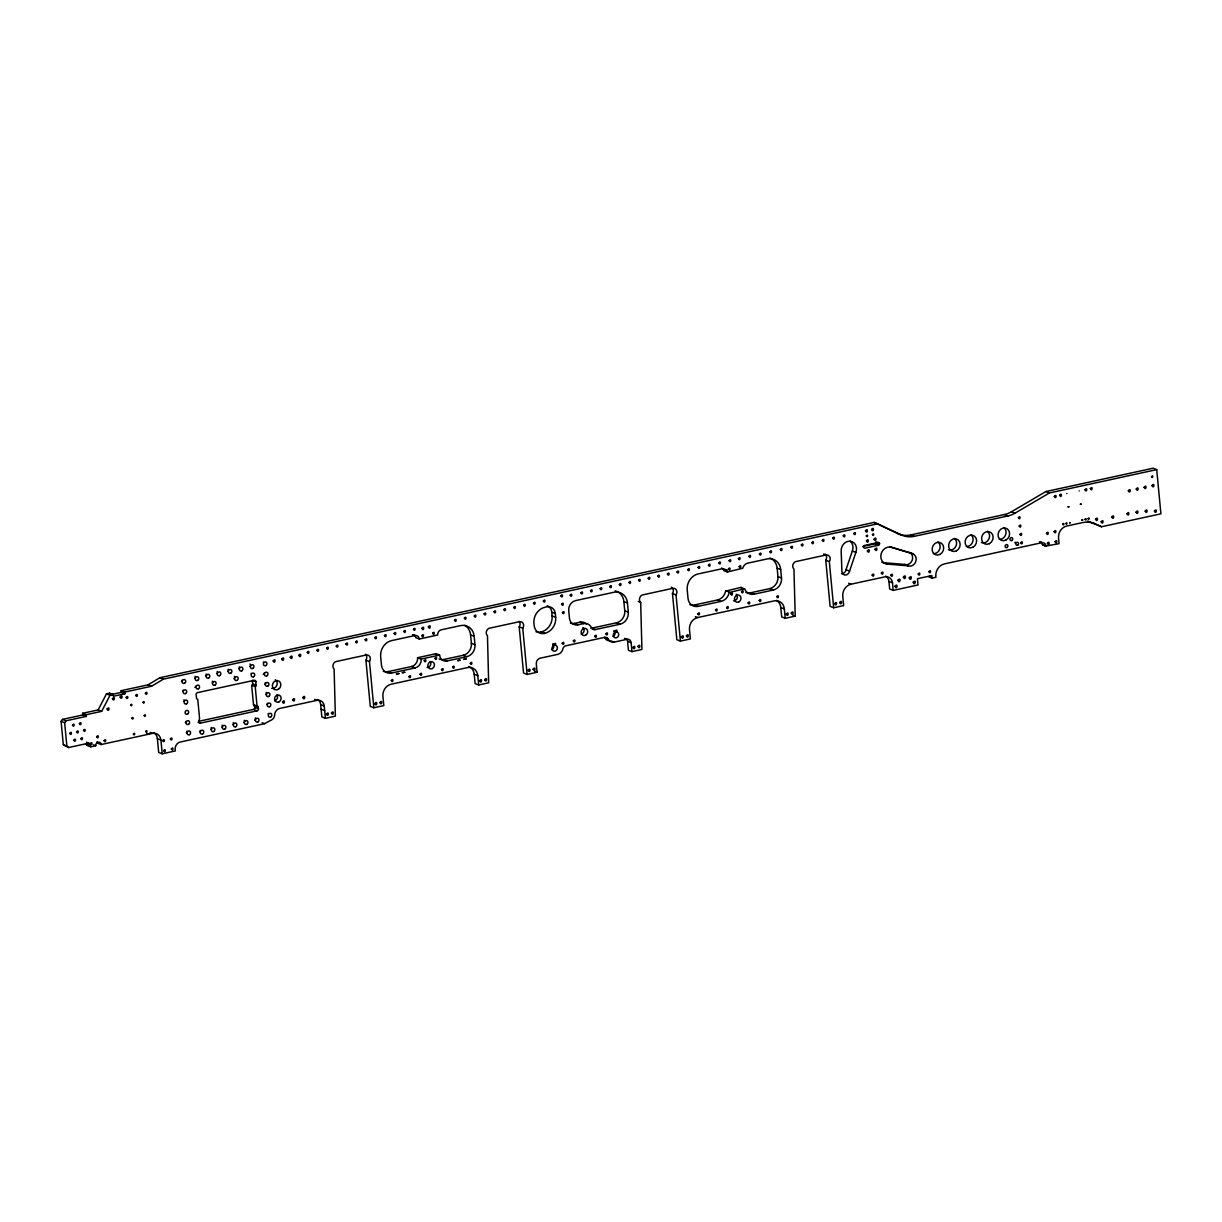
<?xml version="1.0" encoding="UTF-8"?>
<svg xmlns="http://www.w3.org/2000/svg" width="1222" height="1222" viewBox="0 0 1222 1222"><rect width="100%" height="100%" fill="white"/><g stroke="black" fill="none" stroke-linecap="round" stroke-linejoin="round"><path stroke-width="1.5" d="M721.56 568.001A6.492 5.652 -68.5 0 1 723.623 570.185L727.38 572.033L742.808 568.184A6.492 5.652 -68.5 0 1 747.757 563.159L767.202 558.928A13.854 12.067 -68.5 0 1 780.721 569.635L781.515 577.991A10.402 9.058 -68.5 0 1 773.266 590.027L754.157 594.182A10.402 9.058 -68.5 0 1 744.748 589.141L741.036 587.354L725.624 591.143A10.402 9.058 -68.5 0 1 717.543 599.971L694.6 604.951A10.402 9.058 -68.5 0 1 689.865 604.615M744.595 588.76L729.198 592.533A10.402 9.058 -68.5 0 1 721.102 601.377L698.159 606.356L694.6 604.951M555.307 645.277L555.659 643.49L552.863 644.101L553.092 645.98A3.04 2.643 -68.5 0 0 552.802 650.547A3.04 2.643 -68.5 0 0 556.911 649.661A3.04 2.643 -68.5 0 0 555.781 645.399L552.924 644.345M616.606 631.942L616.957 630.155L614.177 630.766L614.406 632.645A3.04 2.643 -68.5 0 0 614.116 637.212A3.04 2.643 -68.5 0 0 618.225 636.326A3.04 2.643 -68.5 0 0 617.095 632.064L614.238 631.01M841.591 573.698A4.338 3.773 -68.5 0 0 845.991 569.727L852.314 551.046A8.661 7.546 -68.5 0 0 850.145 541.209M849.565 571.132L855.874 552.436A8.661 7.546 -68.5 0 0 850.069 541.209A8.661 7.546 -68.5 0 0 841.179 551.366L841.927 571.682A4.338 3.773 -68.5 0 0 849.565 571.132L845.991 569.727M82.622 713.312L86.197 714.717L86.35 716.382L82.791 714.977L82.622 713.312L98.111 709.936L106.451 693.882L109.659 693.18L113.234 694.585L113.386 696.25L124.888 693.76L124.72 692.08L121.161 690.69L121.314 692.355L124.888 693.76M86.197 714.717L101.67 711.341L110.011 695.287L113.234 694.585M121.161 690.69L147.984 684.855L159.822 677.752L874.112 522.42L897.681 533.525A25.998 22.638 -68.5 0 0 910.757 534.915L1004.453 514.538A25.998 22.638 -68.5 0 0 1011.388 511.804L1045.864 491.55L1153.156 468.209L1156.715 469.615L1160.9 513.836L1101.511 526.743L1095.111 523.887A25.998 22.638 -68.5 0 0 1082.371 522.634L1066.791 526.025A10.402 9.058 -68.5 0 0 1058.542 538.047L1059.062 543.653L1046.001 546.066A4.338 3.773 -68.5 0 0 1041.77 542.721L944.438 563.892A10.83 9.425 -68.5 0 0 935.838 576.417L935.93 577.258L932.096 578.082L931.851 575.577L917.447 578.709L918.043 584.987L893.206 590.379L892.503 582.863A7.79 6.797 -68.5 0 0 884.881 576.845L851.016 584.208A10.402 9.058 -68.5 0 0 842.768 596.229L843.654 605.593L833.679 607.762L829.326 561.601A4.338 3.773 -68.5 0 0 828.791 555.659L828.165 555.262A4.338 3.773 -68.5 0 0 825.965 555.017L796.545 561.417A4.353 3.788 -68.5 0 0 794.392 562.41L793.811 563.021A4.353 3.788 -68.5 0 0 793.949 569.055L795.217 616.132L785.242 618.301L784.356 608.938A10.402 9.058 -68.5 0 0 774.213 600.903L697.731 617.538A10.402 9.058 -68.5 0 0 689.483 629.574L690.369 638.938L680.41 641.092L676.041 594.931A4.338 3.773 -68.5 0 0 675.522 589.004L674.88 588.607A4.338 3.773 -68.5 0 0 672.68 588.362L643.261 594.763A4.353 3.788 -68.5 0 0 641.107 595.74L640.527 596.351A4.353 3.788 -68.5 0 0 640.664 602.385L641.932 649.462L631.973 651.632L631.117 642.68A4.338 3.773 -68.5 0 0 626.886 639.335L614.009 642.13A6.935 6.034 -68.5 0 1 608.052 638.724A4.338 3.773 -68.5 0 0 604.554 637.38L566 645.766A4.338 3.773 -68.5 0 0 563.067 648.164A6.935 6.034 -68.5 0 1 557.935 654.335L540.261 658.169A4.995 4.353 -68.5 0 0 536.305 663.943L537.084 672.268L527.125 674.437L522.756 628.276A4.338 3.773 -68.5 0 0 522.237 622.334L521.611 621.937A4.338 3.773 -68.5 0 0 519.396 621.692L489.976 628.093A4.338 3.788 -68.5 0 0 487.838 629.101L487.273 629.712A4.338 3.788 -68.5 0 0 487.471 635.73L488.647 682.808L478.688 684.962L477.802 675.613A10.402 9.058 -68.5 0 0 467.659 667.579L391.162 684.213A10.402 9.058 -68.5 0 0 382.914 696.235L383.8 705.598L373.84 707.767L369.472 661.606A4.338 3.773 -68.5 0 0 368.952 655.664L368.326 655.267A4.338 3.773 -68.5 0 0 366.111 655.023L336.692 661.423A4.353 3.788 -68.5 0 0 334.553 662.416L333.973 663.011A4.353 3.788 -68.5 0 0 334.11 669.045L335.363 716.138L325.403 718.307L324.242 706.01A7.363 6.416 -68.5 0 0 317.063 700.328L279.792 708.424A6.492 5.652 -68.5 0 0 274.614 715.573A5.194 4.521 -68.5 0 1 271.696 719.834L264.594 723.684L180.291 742.014A6.492 5.652 -68.5 0 0 175.128 749.529L175.265 750.95L162.236 753.791L160.937 740.074A8.661 7.546 -68.5 0 0 152.49 733.383L101.136 744.549A3.04 2.643 -68.5 0 0 98.172 742.212A3.04 2.643 -68.5 0 0 95.774 745.726L90.795 746.81L89.099 745.466L88.885 743.129L68.569 747.543L63.315 744.809L61.1 721.408L62.475 719.391L82.791 714.977M68.569 747.543L66.874 746.199L64.659 722.798L66.034 720.797L86.35 716.382M124.72 692.08L151.543 686.245L163.397 679.157L877.686 523.81L901.24 534.915A25.998 22.638 -68.5 0 0 914.316 536.321L1008.028 515.944A25.998 22.638 -68.5 0 0 1014.947 513.209L1049.423 492.955L1156.715 469.615M251.686 685.496L252.71 684.335L252.358 680.242L255.917 681.632L255.81 686.611L251.686 685.496L253.504 704.727L257.918 706.316L258.499 708.806A1.726 1.512 -68.5 0 1 257.124 710.807L200.408 723.134L198.025 722.202M862.778 546.463L875.258 543.744L875.96 541.881L879.519 543.286L878.694 545.18L864.58 548.25L863.48 547.38L864.198 545.531L878.419 542.415L879.519 543.286M121.314 692.355L109.827 694.86L109.659 693.18M419.283 639.03A4.506 3.926 -68.5 0 0 414.884 635.547L391.666 640.603A13.854 12.067 -68.5 0 0 380.668 656.642L381.447 664.997A10.402 9.058 -68.5 0 0 391.59 673.032L415.129 667.915A7.622 6.645 -68.5 0 0 421.178 659.086L439.569 655.084A7.622 6.645 -68.5 0 0 447.008 660.98L466.712 656.688A10.402 9.058 -68.5 0 0 474.961 644.666L474.167 636.311A13.854 12.067 -68.5 0 0 460.633 625.603L441.249 629.819A4.506 3.926 -68.5 0 0 437.675 635.028L419.283 639.03L415.709 637.624A4.506 3.926 -68.5 0 0 414.258 634.814M723.806 570.628L727.212 569.88M570.384 623.144A8.661 7.546 -68.5 0 0 574.325 623.434L580.068 622.181A8.661 7.546 -68.5 0 1 586.468 624.137M383.311 671.29A10.402 9.058 -68.5 0 0 388.031 671.626L411.554 666.509A7.622 6.645 -68.5 0 0 417.603 657.696L436.01 653.694L439.569 655.084M536 631.682A10.402 9.058 -68.5 0 0 540.72 632.018L544.676 633.347A13.854 12.067 -68.5 0 0 555.674 617.309L555.307 613.536A8.661 7.546 -68.5 0 0 546.86 606.845L544.936 607.273A13.854 12.067 -68.5 0 0 533.938 623.312L534.136 625.389A10.402 9.058 -68.5 0 0 544.279 633.424L544.676 633.347M577.884 624.839L583.642 623.587A8.661 7.546 -68.5 0 1 591.204 627.207L591.356 627.543A4.338 3.773 -68.5 0 0 595.251 629.59L620.058 624.198A10.402 9.058 -68.5 0 0 628.307 612.161L627.451 602.965A13.854 12.067 -68.5 0 0 613.918 592.273L575.593 600.598A8.661 7.546 -68.5 0 0 568.719 610.618L569.437 618.149A8.661 7.546 -68.5 0 0 577.884 624.839L574.325 623.434M440.806 659.575A7.622 6.645 -68.5 0 0 443.449 659.575L463.138 655.298L466.712 656.688M745.894 592.441A10.402 9.058 -68.5 0 0 750.583 592.777L769.707 588.622L773.266 590.027M590.883 628.276A4.338 3.773 -68.5 0 0 591.677 628.184L616.499 622.792L620.058 624.198M89.099 745.466L85.54 744.061L87.22 745.405L90.55 744.687M198.667 721.331L253.55 709.402L257.124 710.807M931.088 576.127L928.521 576.692L932.096 578.082M253.504 704.727L254.924 707.401A1.726 1.512 -68.5 0 1 253.55 709.402M881.795 562.257A8.661 7.546 -68.5 0 0 883.72 562.685L904.494 564.427L908.053 565.832A6.492 5.652 -68.5 0 0 915.69 561.83A6.492 5.652 -68.5 0 0 912.773 553.719L889.845 546.631M883.72 562.685L887.294 564.09L908.053 565.832M912.773 553.719L891.663 547.502A8.661 7.546 -68.5 0 0 881.123 553.917A8.661 7.546 -68.5 0 0 887.294 564.09M1045.864 491.55L1049.423 492.955M1095.111 523.887L1091.552 522.481L1101.511 526.743M1011.388 511.804L1014.947 513.209M1004.453 514.538L1008.028 515.944M1039.387 541.789L1041.77 542.721M1041.037 541.957A4.338 3.773 -68.5 0 1 1042.427 544.661L1046.001 546.066M1046.032 546.478L1042.427 544.661M910.757 534.915L914.316 536.321M874.112 522.42L877.686 523.81M897.681 533.525L901.24 534.915M876.021 542.476L879.58 543.882M875.12 543.775L878.694 545.18M852.314 551.046L855.874 552.436M823.582 554.085L825.965 555.017M885.66 576.081A7.79 6.797 -68.5 0 1 888.929 581.458L892.503 582.863M825.232 554.269L825.186 554.238A4.338 3.773 -68.5 0 1 825.751 560.195L829.326 561.601M893.206 590.379L889.647 588.989L888.929 581.458M848.633 583.276L851.016 584.208M769.936 557.996A13.854 12.067 -68.5 0 1 777.161 568.23L780.721 569.635M777.161 568.23L777.956 576.601L781.515 577.991M833.679 607.762L830.12 606.356L825.751 560.195M750.583 592.777L754.157 594.182M776.444 600.353A10.402 9.058 -68.5 0 1 780.797 607.533L784.356 608.938M792.834 615.201L795.217 616.132M725.7 590.684L729.274 592.09M785.242 618.301L781.683 616.896L780.797 607.533M717.543 599.971L721.102 601.377M671.321 587.202L671.947 587.599A4.338 3.773 -68.5 0 1 672.467 593.541L676.041 594.931M695.349 616.606L697.731 617.538M638.296 601.453L640.664 602.385M615.14 590.868A13.854 12.067 -68.5 0 1 623.877 601.575L627.451 602.965M623.877 601.575L624.748 610.771L628.307 612.161M680.41 641.092L676.835 639.702L672.467 593.541M624.518 638.403L626.886 639.335M580.068 622.181L583.642 623.587M626.153 638.571A4.338 3.773 -68.5 0 1 627.558 641.275L631.117 642.68M547.227 605.73A8.661 7.546 -68.5 0 1 551.748 612.146L555.307 613.536M591.677 628.184L595.251 629.59M551.748 612.146L552.1 615.903L555.674 617.309M608.052 638.724L604.493 637.319A6.935 6.034 -68.5 0 0 609.152 640.786M610.435 640.74L614.009 642.13M631.973 651.632L628.398 650.226L627.558 641.275M540.72 632.018L544.279 633.424M519.213 621.463A4.338 3.773 -68.5 0 1 519.197 626.871L522.756 628.276M464.803 625.343A13.854 12.067 -68.5 0 1 470.592 634.905L474.167 636.311M470.592 634.905L471.387 643.261L474.961 644.666M534.701 671.336L537.084 672.268M527.125 674.437L523.551 673.032L519.197 626.871M412.501 634.615L414.884 635.547M443.449 659.575L447.008 660.98M468.82 666.525A10.402 9.058 -68.5 0 1 474.228 674.208L477.802 675.613M417.603 657.696L421.178 659.086M478.688 684.962L475.114 683.572L474.228 674.208M411.554 666.509L415.129 667.915M365.393 654.274A4.338 3.773 -68.5 0 1 365.913 660.201L369.472 661.606M388.031 671.626L391.59 673.032M373.84 707.767L370.281 706.362L365.913 660.201M314.68 699.396L317.063 700.328M317.598 699.534A7.363 6.416 -68.5 0 1 320.683 704.62L324.242 706.01M321.111 709.218L324.67 710.608M252.71 683.999L256.284 685.405M325.403 718.307L321.844 716.902L320.683 704.62M254.772 705.72L258.331 707.126M254.924 707.401L258.499 708.806M159.822 677.752L163.397 679.157M262.211 722.752L264.594 723.684M147.984 684.855L151.543 686.245M106.451 693.882L110.011 695.287M98.111 709.936L101.67 711.341M150.107 732.452L152.49 733.383M146.655 733.2L149.038 734.132M153.743 732.696A8.661 7.546 -68.5 0 1 157.378 738.684L160.937 740.074M162.236 753.791L158.677 752.385L157.378 738.684M62.475 719.391L66.034 720.797M61.1 721.408L64.659 722.798M101.136 744.549L97.577 743.159A3.04 2.643 -68.5 0 0 97.073 741.769M86.502 742.197L88.885 743.129M93.391 744.794L95.774 745.726M87.22 745.405L90.795 746.81M63.315 744.809L66.874 746.199M727.38 572.033L727.182 571.591A6.492 5.652 -68.5 0 0 721.499 568.872L698.22 573.928A13.854 12.067 -68.5 0 0 687.222 589.966L688.017 598.337A10.402 9.058 -68.5 0 0 698.159 606.356M741.036 587.354L741.189 587.751A10.402 9.058 -68.5 0 0 741.54 588.5M255.245 686.901L257.063 706.117M255.917 681.632A1.726 1.512 -68.5 0 0 254.237 680.303L197.521 692.63A1.726 1.512 -68.5 0 0 196.146 694.631L196.574 698.709L197.765 699.396L199.583 718.628L198.712 721.805A1.726 1.512 -68.5 0 0 200.408 723.134M553.123 644.636A3.04 2.643 -68.5 0 1 551.672 649.676M471.387 643.261A10.402 9.058 -68.5 0 1 463.138 655.298M275.362 679.692A4.766 4.155 -68.5 0 1 271.712 688.414M276.951 694.829A3.681 3.208 -68.5 0 1 274.629 700.771M439.981 659.33A7.622 6.645 -68.5 0 1 439.187 658.948M436.147 654.641A7.622 6.645 -68.5 0 1 436.01 653.694M183.987 699.794A1.986 1.741 -68.5 0 1 183.942 701.291M552.1 615.903A13.854 12.067 -68.5 0 1 541.102 631.942M430.236 661.484A3.681 3.208 -68.5 0 1 427.058 667.487M582.925 627.528A3.681 3.208 -68.5 0 1 581.198 634.096M624.748 610.771A10.402 9.058 -68.5 0 1 616.499 622.792M614.437 631.3A3.04 2.643 -68.5 0 1 612.986 636.341M263.387 662.049A1.986 1.741 -68.5 0 1 263.372 662.568M250.036 663.974A1.986 1.741 -68.5 0 1 249.975 666.357M239.222 666.8A1.986 1.741 -68.5 0 1 238.932 668.755M228.178 669.198A1.986 1.741 -68.5 0 1 227.903 671.153M217.149 671.611A1.986 1.741 -68.5 0 1 216.859 673.566M206.106 674.009A1.986 1.741 -68.5 0 1 205.831 675.965M195.077 676.408A1.986 1.741 -68.5 0 1 194.787 678.363M182.139 680.226A1.986 1.741 -68.5 0 1 181.421 681.586M183.117 690.002A1.986 1.741 -68.5 0 1 182.735 691.469M195.826 686.26A1.986 1.741 -68.5 0 1 194.833 687.39M212.414 681.158A1.986 1.741 -68.5 0 1 212.139 683.113M234.487 676.362A1.986 1.741 -68.5 0 1 233.876 678.699M264.349 672.848A1.986 1.741 -68.5 0 1 263.234 674.483M251.152 673.246A1.986 1.741 -68.5 0 1 251.136 673.75M265.327 682.609A1.986 1.741 -68.5 0 1 264.609 684.473M267.282 703.169A1.986 1.741 -68.5 0 1 266.885 704.651M266.197 692.416A1.986 1.741 -68.5 0 1 265.922 694.371M268.244 713.465A1.986 1.741 -68.5 0 1 268.229 713.969M255.306 717.894A1.986 1.741 -68.5 0 1 254.695 720.232M244.278 720.293A1.986 1.741 -68.5 0 1 243.652 722.63M233.234 722.691A1.986 1.741 -68.5 0 1 232.959 724.646M222.205 725.089A1.986 1.741 -68.5 0 1 221.915 727.059M211.162 727.502A1.986 1.741 -68.5 0 1 210.887 729.458M187.012 731.123A1.986 1.741 -68.5 0 1 186.279 732.986M200.24 730.374A1.986 1.741 -68.5 0 1 199.843 731.856M186.019 721.362A1.986 1.741 -68.5 0 1 185.316 722.706M1003.904 527.629A6.492 5.652 -68.5 0 1 1005.538 534.992A6.492 5.652 -68.5 0 1 999.352 539.314M987.422 531.203A6.492 5.652 -68.5 0 1 988.705 539.345A6.492 5.652 -68.5 0 1 981.419 542.583M970.955 534.793A6.492 5.652 -68.5 0 1 972.575 542.156A6.492 5.652 -68.5 0 1 966.388 546.478M954.474 538.367A6.492 5.652 -68.5 0 1 955.741 546.509A6.492 5.652 -68.5 0 1 948.471 549.747M937.992 541.957A6.492 5.652 -68.5 0 1 939.626 549.32A6.492 5.652 -68.5 0 1 933.44 553.658M909.214 552.313A6.492 5.652 -68.5 0 1 912.116 560.424A6.492 5.652 -68.5 0 1 904.494 564.427M1015.054 542.094A1.558 1.359 -68.5 0 1 1014.932 542.889M1087.473 521.152A25.998 22.638 -68.5 0 1 1090.559 522.069M736.209 594.197A3.681 3.208 -68.5 0 1 733.628 600.827M777.956 576.601A10.402 9.058 -68.5 0 1 769.707 588.622M69.761 733.353C71.441 737.187 72.373 729.809 69.761 733.353M72.495 725.074C74.175 728.908 75.107 721.545 72.495 725.074M73.931 740.12C75.596 743.954 76.543 736.591 73.931 740.12M76.665 731.856C78.33 735.675 79.277 728.312 76.665 731.856M79.399 723.577C81.08 727.411 82.011 720.048 79.399 723.577M80.82 738.623C82.5 742.457 83.432 735.079 80.82 738.623M83.554 730.344C85.234 734.178 86.166 726.815 83.554 730.344M96.675 736.713C98.356 740.547 99.288 733.169 96.675 736.713M104.084 740.639C105.764 744.473 106.696 737.11 104.084 740.639M112.485 698.678C114.41 703.108 115.494 694.6 112.485 698.678M120.153 697.014C122.078 701.428 123.162 692.935 120.153 697.014M126.202 697.441C127.882 701.275 128.814 693.913 126.202 697.441M130.662 704.987C131.945 707.935 132.679 702.268 130.662 704.987M131.915 718.2C133.198 721.133 133.916 715.481 131.915 718.2M133.412 734.071C134.649 737.034 135.505 731.336 133.412 734.071M135.779 695.364C137.46 699.198 138.392 691.835 135.779 695.364M142.928 702.314C144.211 705.262 144.944 699.595 142.928 702.314M144.181 715.527C145.464 718.475 146.182 712.808 144.181 715.527M145.372 693.286C147.037 697.105 147.984 689.743 145.372 693.286M145.678 731.413C146.961 734.33 147.709 728.724 145.678 731.413M162.74 740.593C164.42 744.427 165.352 737.065 162.74 740.593M163.687 750.629C165.367 754.448 166.299 747.085 163.687 750.629M170.408 738.928C172.088 742.762 173.02 735.4 170.408 738.928M171.355 748.964C173.035 752.783 173.967 745.42 171.355 748.964M273.163 660.919C275.103 665.348 276.187 656.84 273.163 660.919M281.747 659.055C283.687 663.47 284.772 654.977 281.747 659.055M282.526 701.963C284.451 706.377 285.536 697.884 282.526 701.963M290.256 657.207C292.195 661.621 293.28 653.128 290.256 657.207M292.684 699.748C294.609 704.178 295.693 695.669 292.684 699.748M298.84 655.343C300.78 659.758 301.849 651.265 298.84 655.343M302.827 697.548C304.767 701.963 305.851 693.47 302.827 697.548M307.318 652.349C308.983 656.183 309.93 648.806 307.318 652.349M316.972 650.241C318.652 654.076 319.584 646.713 316.972 650.241M326.625 648.149C328.306 651.983 329.237 644.605 326.625 648.149M326.411 714.122C328.351 718.551 329.436 710.043 326.411 714.122M331.406 713.037C333.331 717.467 334.416 708.959 331.406 713.037M336.279 646.041C337.959 649.875 338.891 642.512 336.279 646.041M345.948 643.948C347.613 647.782 348.56 640.404 345.948 643.948M355.602 641.84C357.267 645.674 358.214 638.312 355.602 641.84M365.179 639.763C366.844 643.597 367.791 636.219 365.179 639.763M374.833 637.655C376.513 641.489 377.445 634.126 374.833 637.655M374.849 703.597C376.788 708.012 377.873 699.519 374.849 703.597M379.843 702.513C381.768 706.927 382.853 698.434 379.843 702.513M384.487 635.562C386.167 639.396 387.099 632.018 384.487 635.562M391.315 680.486C392.995 684.305 393.927 676.942 391.315 680.486M394.156 633.454C395.821 637.288 396.768 629.926 394.156 633.454M396.432 673.948L397.501 673.872L396.432 673.948M397.776 673.658L398.846 673.582L397.776 673.658M402.374 672.665L403.443 672.589L402.374 672.665M403.81 631.362C405.475 635.196 406.422 627.833 403.81 631.362M403.718 672.375L404.788 672.299L403.718 672.375M408.942 676.652C410.623 680.471 411.554 673.108 408.942 676.652M413.464 629.254C415.129 633.088 416.076 625.725 413.464 629.254M420.062 674.223C421.727 678.057 422.675 670.695 420.062 674.223M421.834 628.337C423.759 632.752 424.844 624.259 421.834 628.337M421.88 635.623C423.56 639.442 424.492 632.08 421.88 635.623M424.248 660.69C425.928 664.524 426.86 657.161 424.248 660.69M428.342 626.917C430.266 631.346 431.351 622.838 428.342 626.917M432.619 633.286C434.284 637.12 435.231 629.742 432.619 633.286M434.986 658.353C436.651 662.187 437.598 654.824 434.986 658.353M441.524 669.564C443.189 673.398 444.136 666.021 441.524 669.564M452.629 667.151C454.309 670.97 455.241 663.607 452.629 667.151M454.523 620.333C456.203 624.167 457.135 616.789 454.523 620.333M457.746 660.613L458.815 660.537L457.746 660.613M459.09 660.323L460.159 660.247L459.09 660.323M464.391 618.179C466.071 622.013 467.003 614.651 464.391 618.179M463.688 659.33L464.757 659.254L463.688 659.33M465.032 659.04L466.101 658.963L465.032 659.04M470.256 663.317C471.936 667.136 472.868 659.773 470.256 663.317M474.273 616.041C475.938 619.875 476.886 612.497 474.273 616.041M479.696 680.791C481.636 685.206 482.705 676.713 479.696 680.791M484.141 613.887C485.806 617.721 486.753 610.358 484.141 613.887M484.676 679.707C486.616 684.121 487.7 675.629 484.676 679.707M494.009 611.748C495.689 615.567 496.621 608.205 494.009 611.748M503.876 609.595C505.557 613.429 506.488 606.066 503.876 609.595M513.759 607.456C515.424 611.275 516.371 603.912 513.759 607.456M523.627 605.302C525.292 609.136 526.239 601.774 523.627 605.302M528.133 670.252C530.073 674.681 531.142 666.173 528.133 670.252M533.495 603.164C535.175 606.983 536.107 599.62 533.495 603.164M533.113 669.167C535.053 673.597 536.137 665.089 533.113 669.167M543.362 601.01C545.043 604.844 545.974 597.482 543.362 601.01M560.867 595.832C562.548 599.666 563.479 592.303 560.867 595.832M561.662 604.203C563.327 608.021 564.274 600.659 561.662 604.203M562.456 612.558C564.121 616.392 565.068 609.014 562.456 612.558M562.227 643.307C563.907 647.141 564.839 639.778 562.227 643.307M570.185 595.175C571.865 599.009 572.797 591.647 570.185 595.175M573.347 640.893C575.012 644.727 575.959 637.365 573.347 640.893M580.924 592.838C582.588 596.672 583.536 589.31 580.924 592.838M590.532 590.745C592.212 594.579 593.144 587.217 590.532 590.745M594.793 636.234C596.473 640.053 597.405 632.691 594.793 636.234M600.139 588.668C601.82 592.487 602.752 585.124 600.139 588.668M605.913 633.806C607.578 637.64 608.525 630.277 605.913 633.806M609.747 586.575C611.428 590.409 612.359 583.031 609.747 586.575M619.371 584.483C621.036 588.317 621.983 580.954 619.371 584.483M628.979 582.39C630.644 586.224 631.591 578.861 628.979 582.39M632.981 647.461C634.905 651.876 635.99 643.383 632.981 647.461M638.587 580.297C640.267 584.131 641.199 576.769 638.587 580.297M637.96 646.377C639.885 650.791 640.97 642.298 637.96 646.377M648.195 578.22C649.875 582.039 650.807 574.676 648.195 578.22M657.803 576.127C659.483 579.946 660.415 572.583 657.803 576.127M667.426 574.035C669.091 577.869 670.038 570.491 667.426 574.035M677.034 571.942C678.699 575.776 679.646 568.413 677.034 571.942M681.418 636.922C683.342 641.336 684.427 632.843 681.418 636.922M687.757 569.605C689.437 573.439 690.369 566.076 687.757 569.605M686.397 635.837C688.322 640.252 689.407 631.759 686.397 635.837M698.113 567.359C699.778 571.193 700.71 563.831 698.113 567.359M697.884 613.811C699.549 617.645 700.496 610.267 697.884 613.811M708.455 565.114C710.119 568.933 711.067 561.57 708.455 565.114M715.512 609.977C717.177 613.811 718.124 606.448 715.512 609.977M718.796 562.853C720.476 566.687 721.408 559.325 718.796 562.853M726.616 607.563C728.297 611.397 729.229 604.019 726.616 607.563M728.449 568.948C730.114 572.782 731.062 565.419 728.449 568.948M729.152 560.608C730.817 564.442 731.764 557.079 729.152 560.608M730.817 594.029C732.497 597.848 733.429 590.486 730.817 594.029M738.439 558.591C740.104 562.426 741.051 555.048 738.439 558.591M739.173 566.611C740.853 570.445 741.785 563.082 739.173 566.611M741.54 591.692C743.22 595.526 744.152 588.149 741.54 591.692M748.918 556.316C750.598 560.134 751.53 552.772 748.918 556.316M748.078 602.889C749.758 606.723 750.69 599.36 748.078 602.889M759.397 554.024C761.077 557.858 762.009 550.496 759.397 554.024M759.198 600.476C760.863 604.31 761.81 596.947 759.198 600.476M769.891 551.748C771.556 555.582 772.503 548.22 769.891 551.748M776.825 596.642C778.49 600.476 779.437 593.113 776.825 596.642M780.369 549.472C782.049 553.306 782.981 545.928 780.369 549.472M786.265 614.116C788.19 618.546 789.275 610.038 786.265 614.116M790.863 547.181C792.528 551.015 793.475 543.653 790.863 547.181M791.245 613.032C793.17 617.461 794.254 608.953 791.245 613.032M801.342 544.905C803.007 548.739 803.954 541.377 801.342 544.905M811.82 542.629C813.501 546.463 814.432 539.085 811.82 542.629M822.314 540.353C823.979 544.172 824.926 536.809 822.314 540.353M832.793 538.062C834.473 541.896 835.405 534.533 832.793 538.062M834.702 603.592C836.627 608.006 837.712 599.513 834.702 603.592M839.682 602.507C841.607 606.922 842.691 598.429 839.682 602.507M843.272 535.786C844.952 539.62 845.884 532.257 843.272 535.786M853.766 533.51C855.431 537.344 856.378 529.966 853.766 533.51M865.482 530.837C867.406 535.251 868.491 526.743 865.482 530.837M866.337 535.878C867.62 538.826 868.338 533.159 866.337 535.878M866.429 540.857C868.353 545.272 869.438 536.779 866.429 540.857M867.376 550.893C869.316 555.307 870.385 546.814 867.376 550.893M871.607 529.493C873.547 533.922 874.631 525.414 871.607 529.493M872.462 534.533C873.761 537.481 874.478 531.814 872.462 534.533M872.157 575.058C873.837 578.892 874.769 571.514 872.157 575.058M874.097 539.192C876.021 543.607 877.106 535.114 874.097 539.192M875.044 549.228C876.968 553.642 878.053 545.149 875.044 549.228M881.352 573.057C883.032 576.891 883.964 569.513 881.352 573.057M903.379 577.151C905.502 582.008 906.693 572.66 903.379 577.151M918.211 574.004C919.876 577.823 920.823 570.46 918.211 574.004M928.934 571.667C930.614 575.501 931.546 568.123 928.934 571.667M1018.4 517.67C1020.064 521.489 1021.012 514.126 1018.4 517.67M1019.194 526.025C1020.859 529.859 1021.791 522.481 1019.194 526.025M1019.973 534.381C1021.653 538.215 1022.585 530.837 1019.973 534.381M1020.767 542.736C1022.432 546.57 1023.379 539.207 1020.767 542.736M1046.475 533.281C1048.277 537.42 1049.286 529.477 1046.475 533.281M1047.422 543.316C1049.224 547.441 1050.233 539.513 1047.422 543.316M1054.326 496.438C1056.129 500.562 1057.137 492.634 1054.326 496.438M1054.128 531.616C1055.93 535.74 1056.938 527.812 1054.128 531.616M1055.075 541.652C1056.877 545.776 1057.901 537.848 1055.075 541.652M1059.688 495.277C1061.49 499.401 1062.498 491.458 1059.688 495.277M1062.804 524.131C1063.95 526.789 1064.606 521.687 1062.804 524.131M1065.859 523.459C1066.959 526.117 1067.784 521.015 1065.859 523.459M1066.867 493.657L1066.898 493.535M1068.12 506.855L1068.883 506.794L1068.12 506.855M1069.617 522.741L1070.38 522.68L1069.617 522.741M1079.133 490.984L1079.163 490.877M1080.385 504.197L1081.149 504.136L1080.385 504.197M1081.882 520.068L1082.646 520.022L1081.882 520.068M1084.983 489.762C1086.786 493.902 1087.794 485.959 1084.983 489.762M1085.029 519.304C1086.175 521.947 1086.832 516.845 1085.029 519.304M1088.084 518.632C1089.245 521.29 1089.902 516.188 1088.084 518.632M1090.345 488.601C1092.147 492.726 1093.155 484.798 1090.345 488.601M1095.599 519.258C1097.524 523.673 1098.609 515.18 1095.599 519.258M1101.159 521.794C1103.084 526.224 1104.169 517.716 1101.159 521.794M1111.806 517.013C1113.731 521.427 1114.815 512.935 1111.806 517.013M1126.989 513.714C1128.914 518.128 1129.999 509.635 1126.989 513.714M1128.334 490.725C1130.258 495.139 1131.343 486.646 1128.334 490.725M1136.231 489.014C1138.156 493.428 1139.24 484.935 1136.231 489.014M1136.063 512.11C1137.987 516.524 1139.072 508.031 1136.063 512.11M1144.113 487.288C1146.053 491.718 1147.137 483.209 1144.113 487.288M1145.197 511.117C1147.122 515.531 1148.206 507.038 1145.197 511.117M1151.552 476.656C1152.835 479.604 1153.553 473.937 1151.552 476.656M1152.01 485.577C1153.935 489.991 1155.019 481.499 1152.01 485.577M1154.423 511.071C1156.348 515.485 1157.433 506.993 1154.423 511.071M890.838 575.211C892.488 579.045 893.465 571.682 890.838 575.211M894.962 586.27C896.826 591.265 898.476 581.962 894.962 586.27M90.306 743.572C91.726 747.528 93.116 740.211 90.306 743.572M909.229 577.777C910.833 582.894 912.941 573.668 909.229 577.777M107.139 708.882C108.514 713.587 110.576 705.216 107.139 708.882M897.987 580.144C899.316 585.384 901.882 576.249 897.987 580.144M913.246 582.1C914.3 587.415 917.31 578.418 913.246 582.1M278.509 689.208A4.766 4.155 -68.5 0 0 278.921 681.097A4.766 4.155 -68.5 0 0 272.369 685.42A4.766 4.155 -68.5 0 0 278.509 689.208M279.028 701.856A3.681 3.208 -68.5 0 0 279.93 695.608A3.681 3.208 -68.5 0 0 274.629 698.373A3.681 3.208 -68.5 0 0 279.028 701.856M585.598 635.196A3.681 3.208 -68.5 0 0 586.499 628.933A3.681 3.208 -68.5 0 0 581.198 631.713A3.681 3.208 -68.5 0 0 585.598 635.196M432.313 668.526A3.681 3.208 -68.5 0 0 433.214 662.263A3.681 3.208 -68.5 0 0 427.914 665.043A3.681 3.208 -68.5 0 0 432.313 668.526M265.831 665.593A1.986 1.741 -68.5 0 0 266.304 662.217A1.986 1.741 -68.5 0 0 263.448 663.714A1.986 1.741 -68.5 0 0 265.831 665.593M252.801 668.434A1.986 1.741 -68.5 0 0 253.275 665.043A1.986 1.741 -68.5 0 0 250.418 666.54A1.986 1.741 -68.5 0 0 252.801 668.434M241.757 670.832A1.986 1.741 -68.5 0 0 242.246 667.441A1.986 1.741 -68.5 0 0 239.375 668.953A1.986 1.741 -68.5 0 0 241.757 670.832M230.729 673.23A1.986 1.741 -68.5 0 0 231.202 669.839A1.986 1.741 -68.5 0 0 228.346 671.352A1.986 1.741 -68.5 0 0 230.729 673.23M219.685 675.629A1.986 1.741 -68.5 0 0 220.174 672.237A1.986 1.741 -68.5 0 0 217.302 673.75A1.986 1.741 -68.5 0 0 219.685 675.629M208.656 678.027A1.986 1.741 -68.5 0 0 209.13 674.651A1.986 1.741 -68.5 0 0 206.274 676.148A1.986 1.741 -68.5 0 0 208.656 678.027M197.613 680.425A1.986 1.741 -68.5 0 0 198.101 677.049A1.986 1.741 -68.5 0 0 195.23 678.546A1.986 1.741 -68.5 0 0 197.613 680.425M184.583 683.266A1.986 1.741 -68.5 0 0 185.072 679.875A1.986 1.741 -68.5 0 0 182.2 681.387A1.986 1.741 -68.5 0 0 184.583 683.266M185.561 693.546A1.986 1.741 -68.5 0 0 186.049 690.155A1.986 1.741 -68.5 0 0 183.178 691.667A1.986 1.741 -68.5 0 0 185.561 693.546M198.407 688.796A1.986 1.741 -68.5 0 0 198.896 685.405A1.986 1.741 -68.5 0 0 196.024 686.901A1.986 1.741 -68.5 0 0 198.407 688.796M214.965 685.191A1.986 1.741 -68.5 0 0 215.439 681.8A1.986 1.741 -68.5 0 0 212.582 683.312A1.986 1.741 -68.5 0 0 214.965 685.191M237.037 680.394A1.986 1.741 -68.5 0 0 237.511 677.003A1.986 1.741 -68.5 0 0 234.655 678.5A1.986 1.741 -68.5 0 0 237.037 680.394M266.793 675.873A1.986 1.741 -68.5 0 0 267.282 672.497A1.986 1.741 -68.5 0 0 264.41 673.994A1.986 1.741 -68.5 0 0 266.793 675.873M253.58 676.789A1.986 1.741 -68.5 0 0 254.069 673.398A1.986 1.741 -68.5 0 0 251.197 674.911A1.986 1.741 -68.5 0 0 253.58 676.789M267.771 686.153A1.986 1.741 -68.5 0 0 268.26 682.777A1.986 1.741 -68.5 0 0 265.388 684.274A1.986 1.741 -68.5 0 0 267.771 686.153M268.733 696.433A1.986 1.741 -68.5 0 0 269.222 693.057A1.986 1.741 -68.5 0 0 266.35 694.554A1.986 1.741 -68.5 0 0 268.733 696.433M269.711 706.713A1.986 1.741 -68.5 0 0 270.199 703.337A1.986 1.741 -68.5 0 0 267.328 704.834A1.986 1.741 -68.5 0 0 269.711 706.713M270.688 716.993A1.986 1.741 -68.5 0 0 271.162 713.617A1.986 1.741 -68.5 0 0 268.305 715.114A1.986 1.741 -68.5 0 0 270.688 716.993M257.857 721.927A1.986 1.741 -68.5 0 0 258.331 718.536A1.986 1.741 -68.5 0 0 255.474 720.033A1.986 1.741 -68.5 0 0 257.857 721.927M246.813 724.325A1.986 1.741 -68.5 0 0 247.302 720.934A1.986 1.741 -68.5 0 0 244.431 722.431A1.986 1.741 -68.5 0 0 246.813 724.325M235.785 726.723A1.986 1.741 -68.5 0 0 236.258 723.332A1.986 1.741 -68.5 0 0 233.402 724.845A1.986 1.741 -68.5 0 0 235.785 726.723M224.741 729.122A1.986 1.741 -68.5 0 0 225.23 725.731A1.986 1.741 -68.5 0 0 222.358 727.243A1.986 1.741 -68.5 0 0 224.741 729.122M213.713 731.52A1.986 1.741 -68.5 0 0 214.186 728.129A1.986 1.741 -68.5 0 0 211.33 729.641A1.986 1.741 -68.5 0 0 213.713 731.52M202.669 733.918A1.986 1.741 -68.5 0 0 203.157 730.542A1.986 1.741 -68.5 0 0 200.286 732.039A1.986 1.741 -68.5 0 0 202.669 733.918M189.441 734.666A1.986 1.741 -68.5 0 0 189.929 731.275A1.986 1.741 -68.5 0 0 187.058 732.788A1.986 1.741 -68.5 0 0 189.441 734.666M188.478 724.386A1.986 1.741 -68.5 0 0 188.952 720.995A1.986 1.741 -68.5 0 0 186.095 722.508A1.986 1.741 -68.5 0 0 188.478 724.386M187.501 714.106A1.986 1.741 -68.5 0 0 187.989 710.715A1.986 1.741 -68.5 0 0 185.118 712.227A1.986 1.741 -68.5 0 0 187.501 714.106M186.523 703.826A1.986 1.741 -68.5 0 0 187.012 700.435A1.986 1.741 -68.5 0 0 184.14 701.947A1.986 1.741 -68.5 0 0 186.523 703.826M738.882 601.866A3.681 3.208 -68.5 0 0 739.768 595.603A3.681 3.208 -68.5 0 0 734.483 598.383A3.681 3.208 -68.5 0 0 738.882 601.866M1005.889 540.078A6.492 5.652 -68.5 0 0 1007.478 529.019A6.492 5.652 -68.5 0 0 998.114 533.922A6.492 5.652 -68.5 0 0 1005.889 540.078M989.408 543.653A6.492 5.652 -68.5 0 0 990.996 532.609A6.492 5.652 -68.5 0 0 981.648 537.512A6.492 5.652 -68.5 0 0 989.408 543.653M972.926 547.242A6.492 5.652 -68.5 0 0 974.514 536.198A6.492 5.652 -68.5 0 0 965.166 541.086A6.492 5.652 -68.5 0 0 972.926 547.242M956.459 550.817A6.492 5.652 -68.5 0 0 958.033 539.773A6.492 5.652 -68.5 0 0 948.684 544.676A6.492 5.652 -68.5 0 0 956.459 550.817M939.978 554.406A6.492 5.652 -68.5 0 0 941.566 543.362A6.492 5.652 -68.5 0 0 932.203 548.266A6.492 5.652 -68.5 0 0 939.978 554.406M1011.816 540.491A1.558 1.359 -68.5 0 0 1012.198 537.833A1.558 1.359 -68.5 0 0 1009.952 539.009A1.558 1.359 -68.5 0 0 1011.816 540.491M1017.727 545.165A1.558 1.359 -68.5 0 0 1018.109 542.522A1.558 1.359 -68.5 0 0 1015.864 543.698A1.558 1.359 -68.5 0 0 1017.727 545.165M1007.004 547.502A1.558 1.359 -68.5 0 0 1007.386 544.844A1.558 1.359 -68.5 0 0 1005.141 546.02A1.558 1.359 -68.5 0 0 1007.004 547.502"/></g></svg>
